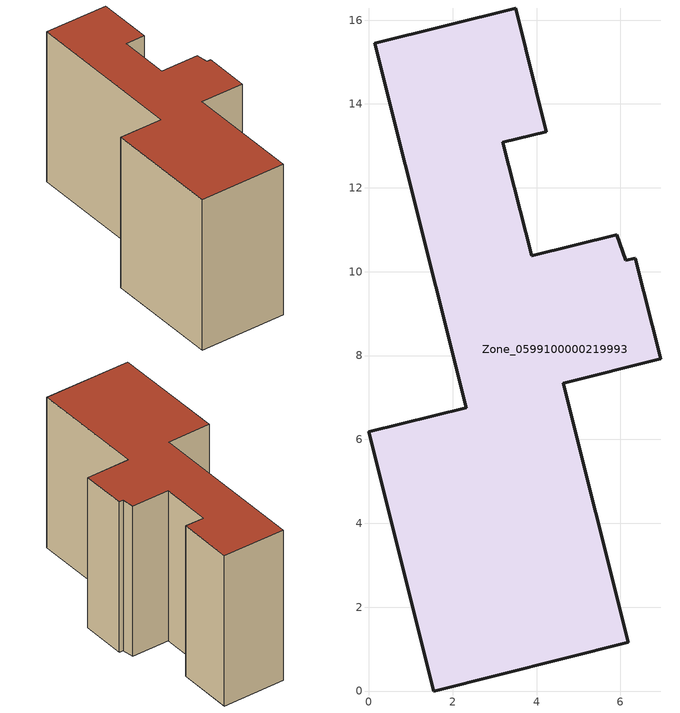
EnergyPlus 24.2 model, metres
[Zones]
Zone_0599100000219993
 floor ground (C_G): 0.14,15.45 3.5,16.29 4.23,13.34 3.2,13.09 3.88,10.38 5.91,10.89 6.13,10.27 6.36,10.32 6.96,7.92 4.64,7.34 6.19,1.16 1.55,0 0,6.18 2.32,6.76 z0
 wall outside (C_F): 1.55,0 6.19,1.16 4.64,7.34 6.96,7.92 6.36,10.32 6.13,10.27 5.91,10.89 3.88,10.38 3.2,13.09 4.23,13.34 3.5,16.29 0.14,15.45 2.32,6.76 0,6.18 1.55,0 z0:8.7
 roof outside (C_R): 0.14,15.45 2.32,6.76 0,6.18 1.55,0 6.19,1.16 4.64,7.34 6.96,7.92 6.36,10.32 6.13,10.27 5.91,10.89 3.88,10.38 3.2,13.09 4.23,13.34 3.5,16.29 z8.7
[BUILDING]
Pand.0599100000219993: North Axis=0; Terrain=City; Loads Convergence Tolerance Value=0.04; Temperature Convergence Tolerance Value=0.4; Solar Distribution=FullExterior; Maximum Number of Warmup Days=25; Minimum Number of Warmup Days=1
[Site:Location]
Rotterdam.The.Hague.AP_ZH_NLD Design_Conditions: Latitude=51.96; Longitude=4.45; Time Zone=1; Elevation=-4.5
[SITE:GROUNDTEMPERATURE:BUILDINGSURFACE]
18, 18, 18, 18, 18, 18, 18, 18, 18, 18, 18, 18
[MATERIAL] Thermal Absorptance=0.9; Solar Absorptance=0.7; Visible Absorptance=0.7
Name | Roughness | Thickness | Conductivity | Density | Specific Heat
G.TI.1965-1974 | MediumSmooth | 0.15 | 0.882353 | 540 | 1210
F.TI.1965-1974 | Rough | 0.3 | 0.697674 | 1920 | 840
R.TI.1965-1974 | MediumRough | 0.2 | 0.232558 | 1500 | 1000
[CONSTRUCTION]
C_G: G.TI.1965-1974
C_F: F.TI.1965-1974
C_R: R.TI.1965-1974
[ZONE]
Zone_0599100000219993: Type=1; Multiplier=1; Ceiling Height=Autocalculate; Volume=Autocalculate; Floor Area=autocalculate; Part of Total Floor Area=Yes
[ZONEINFILTRATION:DESIGNFLOWRATE]
Infil_Zone_0599100000219993: Zone or ZoneList or Space or SpaceList=Zone_0599100000219993; Schedule=AlwaysOn; Design Flow Rate Calculation Method=Flow/Area; Flow Rate per Floor Area=0.003; Constant Term Coefficient=1; Temperature Term Coefficient=0; Velocity Term Coefficient=0; Velocity Squared Term Coefficient=0
[HVACTEMPLATE:ZONE:IDEALLOADSAIRSYSTEM]
Zone_0599100000219993: Maximum Heating Supply Air Temperature=50; Minimum Cooling Supply Air Temperature=13; Maximum Heating Supply Air Humidity Ratio=0.0156; Minimum Cooling Supply Air Humidity Ratio=0.0077; Heating Limit=NoLimit; Cooling Limit=NoLimit; Dehumidification Control Type=ConstantSensibleHeatRatio; Cooling Sensible Heat Ratio=0.7; Dehumidification Setpoint=60; Humidification Control Type=None; Humidification Setpoint=30; Outdoor Air Method=None; Outdoor Air Flow Rate per Person=0.00944; Outdoor Air Flow Rate per Zone Floor Area=0; Outdoor Air Flow Rate per Zone=0; Demand Controlled Ventilation Type=None; Outdoor Air Economizer Type=NoEconomizer; Heat Recovery Type=None; Sensible Heat Recovery Effectiveness=0.7; Latent Heat Recovery Effectiveness=0.65
[ZONECONTROL:THERMOSTAT]
ThermostatControl_Zone_0599100000219993: Zone or ZoneList=Zone_0599100000219993; Control Type Schedule=DualSetpointControlType; Control 1=Thermostat_Zone_0599100000219993; Temperature Difference Between Cutout And Setpoint=0
[THERMOSTATSETPOINT:DUALSETPOINT]
Thermostat_Zone_0599100000219993: Heating Setpoint Temperature Schedule=HeatingSetpoint_Zone_0599100000219993; Cooling Setpoint Temperature Schedule=CoolingSetpoint_Zone_0599100000219993
[SCHEDULE:COMPACT]
HeatingSetpoint_Zone_0599100000219993: Through: 12/31, For: AllDays, Until: 24:00, 21
CoolingSetpoint_Zone_0599100000219993: Through: 12/31, For: AllDays, Until: 24:00, 24
DualSetpointControlType: Through: 12/31, For: AllDays, Until: 24:00, 4
AlwaysOn: Through: 12/31, For: AllDays, Until: 24:00, 1
